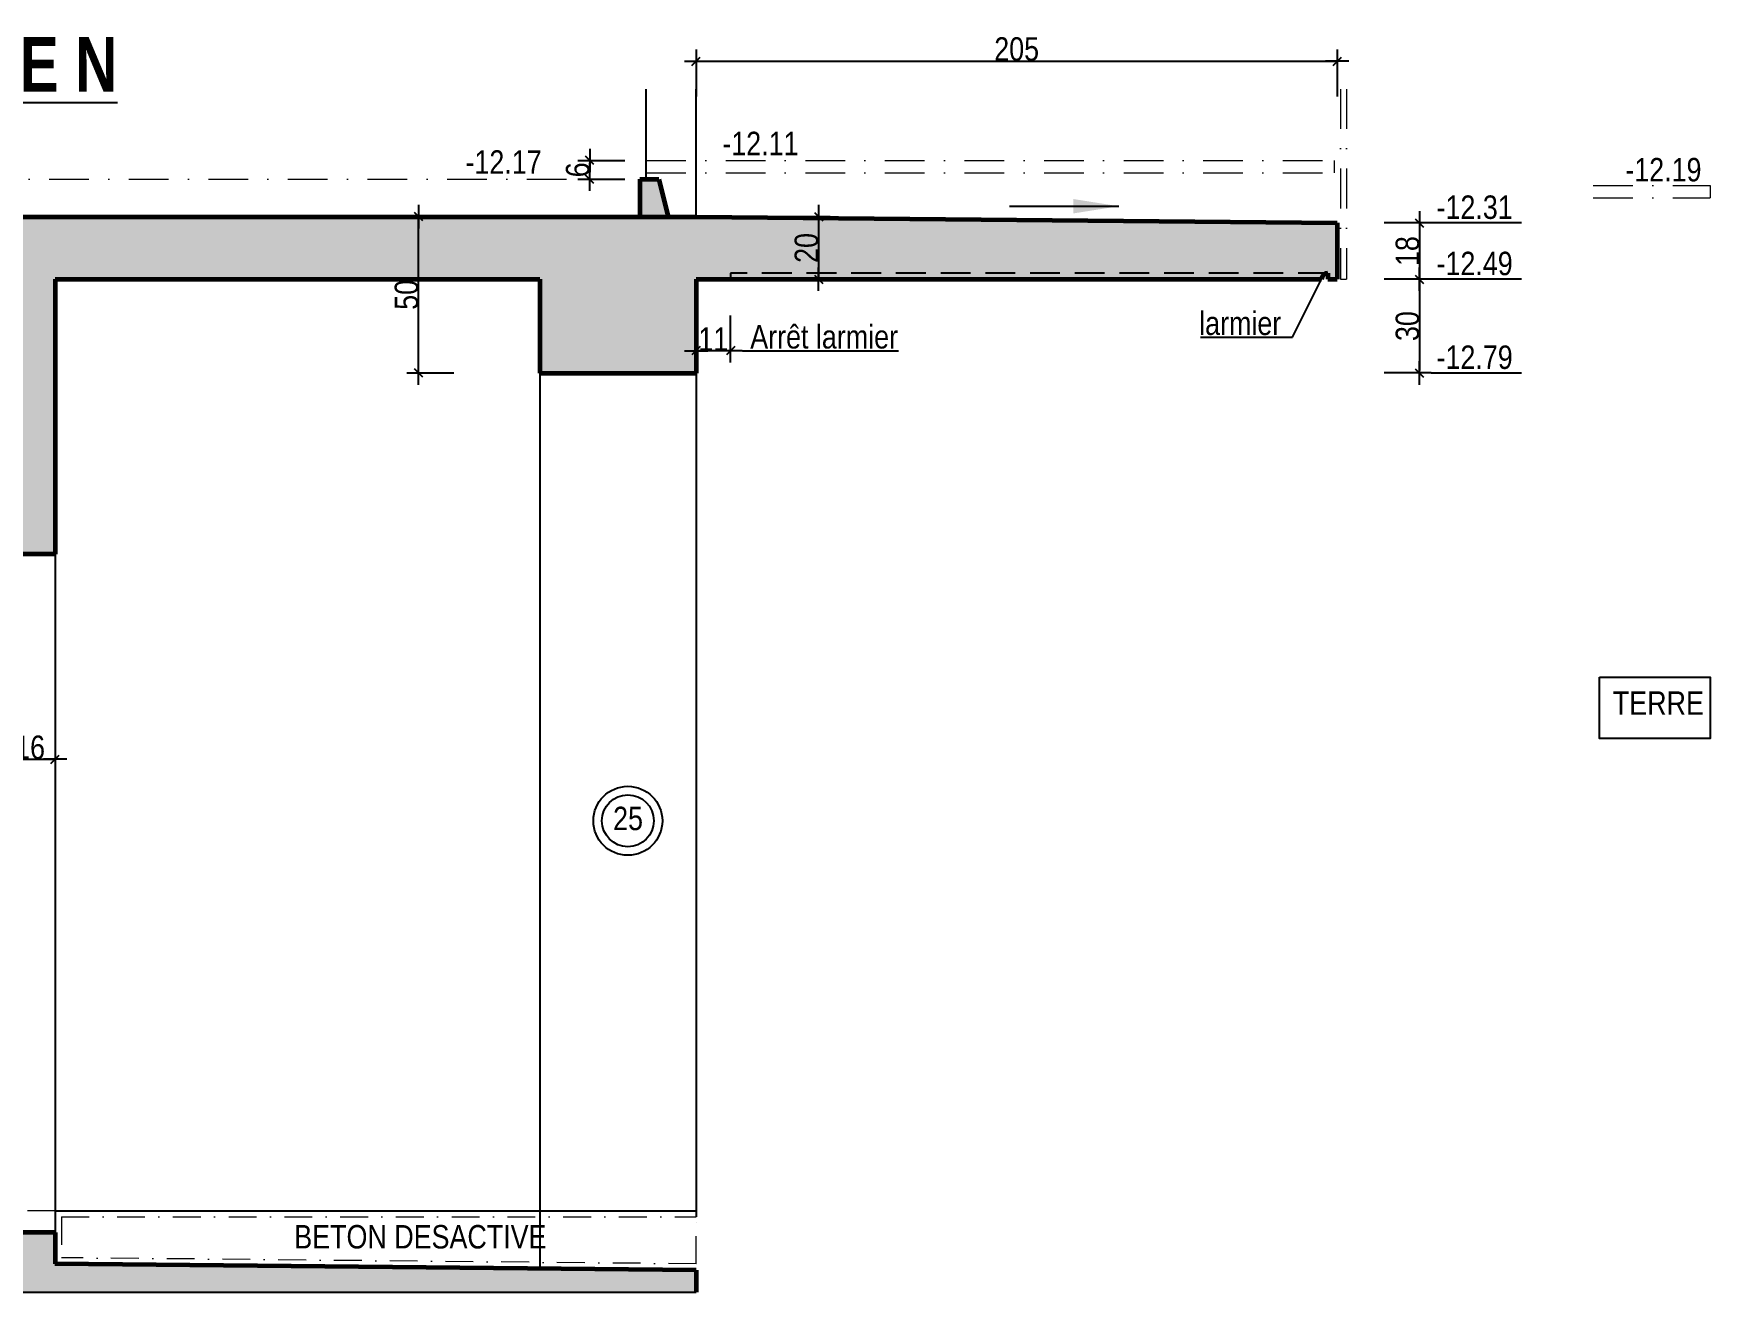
# Model space of a CAD drawing. Header units: millimetres. Extents: x 0 to 23921, y -3644 to 563.
# Drawn here: x 14180 to 15260, y -2799 to -1994 of the extents above; entities that cross this region are included whole.
import ezdxf
from ezdxf.enums import TextEntityAlignment as Align

# ---------------------------------------------------------------- set-up
doc = ezdxf.new("R2010")
doc.units = ezdxf.units.MM
doc.linetypes.add('CACHEX2', pattern=[19.05, 12.7, -6.35])
doc.linetypes.add('TIRETPTX2', pattern=[50.8, 25.4, -12.7, 0, -12.7])
for name, color, linetype in [('01_cote_gen', 4, 'Continuous'), ('01_linteaux', 2, 'Continuous'), ('01_poch_BN', 9, 'Continuous'), ('01_texte', 230, 'Continuous'), ('AA_COTES', 2, 'Continuous')]:
    doc.layers.add(name, color=color, linetype=linetype)
doc.layers.add('01_murs_coup', color=5, linetype='Continuous', lineweight=60)
doc.layers.add('01_tram_axes', color=2, linetype='TIRETPTX2', lineweight=9)
doc.styles.add('ARIAL NA', font='ARIALN.TTF')
doc.styles.add('impact', font='impact.ttf')
doc.styles.add('STYLE2', font='ARIALN.TTF')
doc.dimstyles.new('JB25', dxfattribs={"dimscale": 0.1, "dimtxt": 150, "dimasz": 15, "dimexe": 0.1, "dimexo": 0.1, "dimgap": 0.09, "dimtad": 1, "dimdec": 1, "dimlfac": 0.5, "dimdsep": 46, "dimtxsty": 'STYLE2', "dimblk1": 'BOND_G', "dimblk2": 'BOND_D', "dimsah": 1, "dimcen": 1.5, "dimdle": 0.01, "dimse1": 1, "dimse2": 1, "dimclrd": 4, "dimclre": 2, "dimclrt": 6, "dimazin": 2, "dimtfac": 2.333333, "dimtdec": 1, "dimtix": 1, "dimtmove": 2, "dimatfit": 3, "dimldrblk": 'BOND_G', "dimfxl": 1, "dimtolj": 1, "dimtzin": 0, "dimarcsym": 0})

# ---------------------------------------------------------------- blocks, each defined once
blk = doc.blocks.new('BOND_G')
at = {"layer": 'AA_COTES', "color": 0}
for p, q in [((0, -5), (0, 15)), ((5, 0), (-5, 0)), ((1.77, 1.77), (-1.77, -1.77))]:
    blk.add_line(p, q, dxfattribs=at)
blk = doc.blocks.new('BOND_D')
at = {"layer": 'AA_COTES', "color": 0}
for p, q in [((5, 0), (-5, 0)), ((-1.77, -1.77), (1.77, 1.77)), ((0, 5), (0, -15))]:
    blk.add_line(p, q, dxfattribs=at)
blk = doc.blocks.new('*D3074')
at = {"layer": '01_cote_gen', "color": 4, "lineweight": -2, "transparency": 16777216}
blk.add_line((14162.7, -2458.1), (14191.7, -2458.1), dxfattribs=at)
at = {"layer": 'Defpoints', "color": 0, "transparency": 16777216}
for p in [(14193.2, -2458.1), (14161.2, -2464.8), (14193.2, -2464.8)]:
    blk.add_point(p, dxfattribs=at)
at = {"layer": '01_cote_gen', "color": 4, "lineweight": -2, "transparency": 16777216, "xscale": 1.5, "yscale": 1.5, "zscale": 1.5, "rotation": 180}
blk.add_blockref('BOND_G', (14161.2, -2458.1), dxfattribs=at)
at = {"layer": '01_cote_gen', "color": 4, "lineweight": -2, "transparency": 16777216, "xscale": 1.5, "yscale": 1.5, "zscale": 1.5}
blk.add_blockref('BOND_D', (14193.2, -2458.1), dxfattribs=at)
at = {"layer": '01_cote_gen', "color": 6, "transparency": 16777216, "insert": (14177.2, -2450.5), "char_height": 15, "attachment_point": 5, "style": 'STYLE2'}
blk.add_mtext('\\A1;16', dxfattribs=at)
blk = doc.blocks.new('*D3071')
at = {"layer": '01_cote_gen', "color": 4, "lineweight": -2, "transparency": 16777216}
blk.add_line((14535.1, -2085.4), (14535.1, -2076.4), dxfattribs=at)
at = {"layer": 'Defpoints', "color": 0, "transparency": 16777216}
for p in [(14535.1, -2074.9), (14579.2, -2074.9), (14579.2, -2086.9)]:
    blk.add_point(p, dxfattribs=at)
at = {"layer": '01_cote_gen', "color": 4, "lineweight": -2, "transparency": 16777216, "xscale": 1.5, "yscale": 1.5, "zscale": 1.5}
for name, p, rotation in [('BOND_D', (14535.1, -2074.9), 90), ('BOND_G', (14535.1, -2086.9), 270)]:
    blk.add_blockref(name, p, dxfattribs=dict(at, rotation=rotation))
at = {"layer": '01_cote_gen', "color": 6, "transparency": 16777216, "insert": (14527.5, -2080.9), "char_height": 15, "attachment_point": 5, "rotation": 90, "style": 'STYLE2'}
blk.add_mtext('\\A1;6', dxfattribs=at)
blk = doc.blocks.new('*D3037')
at = {"layer": '01_cote_gen', "color": 4, "lineweight": -2, "transparency": 16777216}
blk.add_line((14623.7, -2196.7), (14604.7, -2196.7), dxfattribs=at)
at = {"layer": 'Defpoints', "color": 0, "transparency": 16777216}
for p in [(14625.2, -2159.6), (14603.2, -2170.7), (14603.2, -2196.7)]:
    blk.add_point(p, dxfattribs=at)
at = {"layer": '01_cote_gen', "color": 4, "lineweight": -2, "transparency": 16777216, "xscale": 1.5, "yscale": 1.5, "zscale": 1.5, "rotation": 180}
blk.add_blockref('BOND_D', (14603.2, -2196.7), dxfattribs=at)
at = {"layer": '01_cote_gen', "color": 4, "lineweight": -2, "transparency": 16777216, "xscale": 1.5, "yscale": 1.5, "zscale": 1.5}
blk.add_blockref('BOND_G', (14625.2, -2196.7), dxfattribs=at)
at = {"layer": '01_cote_gen', "color": 6, "transparency": 16777216, "insert": (14614.2, -2189.2), "char_height": 15, "attachment_point": 5, "style": 'STYLE2'}
blk.add_mtext('\\A1;11', dxfattribs=at)
blk = doc.blocks.new('*D3072')
at = {"layer": '01_cote_gen', "color": 4, "lineweight": -2, "transparency": 16777216}
blk.add_line((14681.5, -2112.4), (14681.5, -2149.4), dxfattribs=at)
at = {"layer": 'Defpoints', "color": 0, "transparency": 16777216}
for p in [(14603.2, -2110.9), (14603.2, -2150.9), (14681.5, -2150.9)]:
    blk.add_point(p, dxfattribs=at)
at = {"layer": '01_cote_gen', "color": 4, "lineweight": -2, "transparency": 16777216, "xscale": 1.5, "yscale": 1.5, "zscale": 1.5}
for name, p, rotation in [('BOND_G', (14681.5, -2110.9), 90), ('BOND_D', (14681.5, -2150.9), 270)]:
    blk.add_blockref(name, p, dxfattribs=dict(at, rotation=rotation))
at = {"layer": '01_cote_gen', "color": 6, "transparency": 16777216, "insert": (14673.8, -2130.9), "char_height": 15, "attachment_point": 5, "rotation": 90, "style": 'STYLE2'}
blk.add_mtext('\\A1;20', dxfattribs=at)
blk = doc.blocks.new('*D3073')
at = {"layer": '01_cote_gen', "color": 4, "lineweight": -2, "transparency": 16777216}
blk.add_line((15065.8, -2116.4), (15065.8, -2149.4), dxfattribs=at)
at = {"layer": 'Defpoints', "color": 0, "transparency": 16777216}
for p in [(15013.2, -2114.9), (15013.2, -2150.9), (15065.8, -2150.9)]:
    blk.add_point(p, dxfattribs=at)
at = {"layer": '01_cote_gen', "color": 4, "lineweight": -2, "transparency": 16777216, "xscale": 1.5, "yscale": 1.5, "zscale": 1.5}
for name, p, rotation in [('BOND_G', (15065.8, -2114.9), 90), ('BOND_D', (15065.8, -2150.9), 270)]:
    blk.add_blockref(name, p, dxfattribs=dict(at, rotation=rotation))
at = {"layer": '01_cote_gen', "color": 6, "transparency": 16777216, "insert": (15058.2, -2132.9), "char_height": 15, "attachment_point": 5, "rotation": 90, "style": 'STYLE2'}
blk.add_mtext('\\A1;18', dxfattribs=at)
blk = doc.blocks.new('*D3036')
at = {"layer": '01_cote_gen', "color": 4, "lineweight": -2, "transparency": 16777216}
blk.add_line((14604.7, -2011.4), (15011.7, -2011.4), dxfattribs=at)
at = {"layer": 'Defpoints', "color": 0, "transparency": 16777216}
for p in [(14603.2, -1999.5), (15013.2, -2011.4), (15013.2, -2085.1)]:
    blk.add_point(p, dxfattribs=at)
at = {"layer": '01_cote_gen', "color": 4, "lineweight": -2, "transparency": 16777216, "xscale": 1.5, "yscale": 1.5, "zscale": 1.5, "rotation": 180}
blk.add_blockref('BOND_G', (14603.2, -2011.4), dxfattribs=at)
at = {"layer": '01_cote_gen', "color": 4, "lineweight": -2, "transparency": 16777216, "xscale": 1.5, "yscale": 1.5, "zscale": 1.5}
blk.add_blockref('BOND_D', (15013.2, -2011.4), dxfattribs=at)
at = {"layer": '01_cote_gen', "color": 6, "transparency": 16777216, "insert": (14808.2, -2003.7), "char_height": 15, "attachment_point": 5, "style": 'STYLE2'}
blk.add_mtext('\\A1;205', dxfattribs=at)
blk = doc.blocks.new('*D3069')
at = {"layer": '01_cote_gen', "color": 4, "lineweight": -2, "transparency": 16777216}
blk.add_line((14425.7, -2209.4), (14425.7, -2112.4), dxfattribs=at)
at = {"layer": 'Defpoints', "color": 0, "transparency": 16777216}
for p in [(14425.7, -2110.9), (14448.3, -2110.9), (14503.2, -2210.9)]:
    blk.add_point(p, dxfattribs=at)
at = {"layer": '01_cote_gen', "color": 4, "lineweight": -2, "transparency": 16777216, "xscale": 1.5, "yscale": 1.5, "zscale": 1.5}
for name, p, rotation in [('BOND_D', (14425.7, -2110.9), 90), ('BOND_G', (14425.7, -2210.9), 270)]:
    blk.add_blockref(name, p, dxfattribs=dict(at, rotation=rotation))
at = {"layer": '01_cote_gen', "color": 6, "transparency": 16777216, "insert": (14418, -2160.9), "char_height": 15, "attachment_point": 5, "rotation": 90, "style": 'STYLE2'}
blk.add_mtext('\\A1;50', dxfattribs=at)
blk = doc.blocks.new('*D3070')
at = {"layer": '01_cote_gen', "color": 4, "lineweight": -2, "transparency": 16777216}
blk.add_line((15065.8, -2152.4), (15065.8, -2209.4), dxfattribs=at)
at = {"layer": 'Defpoints', "color": 0, "transparency": 16777216}
for p in [(14890.6, -2150.9), (14603.2, -2210.9), (15065.8, -2210.9)]:
    blk.add_point(p, dxfattribs=at)
at = {"layer": '01_cote_gen', "color": 4, "lineweight": -2, "transparency": 16777216, "xscale": 1.5, "yscale": 1.5, "zscale": 1.5}
for name, p, rotation in [('BOND_G', (15065.8, -2150.9), 90), ('BOND_D', (15065.8, -2210.9), 270)]:
    blk.add_blockref(name, p, dxfattribs=dict(at, rotation=rotation))
at = {"layer": '01_cote_gen', "color": 6, "transparency": 16777216, "insert": (15058.2, -2180.9), "char_height": 15, "attachment_point": 5, "rotation": 90, "style": 'STYLE2'}
blk.add_mtext('\\A1;30', dxfattribs=at)
blk = doc.blocks.new('*D3097')
at = {"layer": '01_cote_gen', "color": 4, "lineweight": -2, "transparency": 16777216}
blk.add_line((16155.5, -2530.4), (16155.5, -2493.4), dxfattribs=at)
at = {"layer": 'Defpoints', "color": 0, "transparency": 16777216}
for p in [(16155.5, -2491.9), (16199.7, -2491.9), (0, -2531.9)]:
    blk.add_point(p, dxfattribs=at)
at = {"layer": '01_cote_gen', "color": 4, "lineweight": -2, "transparency": 16777216, "xscale": 1.5, "yscale": 1.5, "zscale": 1.5}
for name, p, rotation in [('BOND_D', (16155.5, -2491.9), 90), ('BOND_G', (16155.5, -2531.9), 270)]:
    blk.add_blockref(name, p, dxfattribs=dict(at, rotation=rotation))
at = {"layer": '01_cote_gen', "color": 6, "transparency": 16777216, "insert": (16147.8, -2511.9), "char_height": 15, "attachment_point": 5, "rotation": 90, "style": 'STYLE2'}
blk.add_mtext('\\A1;20', dxfattribs=at)

msp = doc.modelspace()

# ---------------------------------------------------------------- hatches: boundary and pattern name
at = {"layer": '01_poch_BN'}
h = msp.add_hatch(color=256, dxfattribs=at)
h.dxf.hatch_style = 1
h.paths.add_polyline_path([(14579.24, -2086.93), (14567.24, -2086.93), (14567.24, -2110.93), (14585.24, -2110.93)])
h.paths.add_polyline_path([(14603.24, -2150.93), (15003.24, -2150.93, -0.4142136), (15007.24, -2146.93), (15007.24, -2150.93), (15013.24, -2150.93), (15013.24, -2114.93), (14603.24, -2110.93), (14085.88, -2110.93), (14085.88, -2150.93), (14161.24, -2150.93), (14161.24, -2326.93), (14193.24, -2326.93), (14193.24, -2150.93), (14503.24, -2150.93), (14503.24, -2210.93), (14603.24, -2210.93)])
h.paths.add_polyline_path([(14603.24, -2784.93), (14193.24, -2780.93), (14193.24, -2760.93), (14065.26, -2760.93), (14065.26, -2779.72), (14170.66, -2779.72), (14170.66, -2799.07), (14603.24, -2799.07)])

# ---------------------------------------------------------------- linework, layer by layer
at = {"layer": '01_linteaux'}
for p, q in [((14571.24, -2086.93), (14571.24, -2029.25)), ((14603.24, -2110.93), (14603.24, -2029.25)), ((14503.24, -2210.93), (14503.24, -2783.96)), ((14603.24, -2210.93), (14603.24, -2750.93)), ((14193.24, -2326.93), (14193.24, -2760.93)), ((14193.37, -2746.93), (14603.24, -2746.93))]:
    msp.add_line(p, q, dxfattribs=at)
at = {"layer": '01_linteaux', "linetype": 'CACHEX2', "ltscale": 1.5}
for p, q in [((14625.24, -2146.93), (14625.24, -2150.93)), ((15007.24, -2146.93), (14625.24, -2146.93))]:
    msp.add_line(p, q, dxfattribs=at)
at = {"layer": '01_murs_coup'}
for p, q in [((14567.24, -2086.93), (14579.24, -2086.93)), ((14567.24, -2086.93), (14567.24, -2110.93)), ((14579.24, -2086.93), (14585.24, -2110.93)), ((14085.88, -2110.93), (14603.24, -2110.93)), ((14603.24, -2110.93), (15013.24, -2114.93)), ((15013.24, -2114.93), (15013.24, -2150.93)), ((15007.24, -2146.93), (15007.24, -2150.93)), ((14193.24, -2150.93), (14193.24, -2326.93)), ((14193.24, -2150.93), (14503.24, -2150.93)), ((14503.24, -2150.93), (14503.24, -2210.93)), ((14603.24, -2150.93), (14603.24, -2210.93)), ((14603.24, -2150.93), (15003.24, -2150.93)), ((15007.24, -2150.93), (15013.24, -2150.93)), ((14503.24, -2210.93), (14603.24, -2210.93)), ((14193.24, -2326.93), (14161.24, -2326.93)), ((14193.24, -2760.93), (14065.26, -2760.93)), ((14193.24, -2760.93), (14193.24, -2780.93)), ((14603.24, -2784.93), (14193.05, -2780.93)), ((14603.24, -2784.93), (14603.24, -2799.07))]:
    msp.add_line(p, q, dxfattribs=at)
msp.add_arc((15007.24, -2150.93), 4, 90, 180, dxfattribs=at)
at = {"layer": '01_poch_BN'}
msp.add_line((14170.66, -2799.07), (14603.24, -2799.07), dxfattribs=at)
at = {"layer": '01_texte'}
for p, q in [((14803.63, -2104.2), (14873.51, -2104.2)), ((15131.04, -2114.93), (15073.34, -2114.93)), ((14984.69, -2188.03), (15003.24, -2150.93)), ((15131.04, -2150.93), (15073.34, -2150.93)), ((14925.8, -2188.03), (14984.69, -2188.03)), ((14632.74, -2196.69), (14732.63, -2196.69)), ((15131.04, -2210.93), (15073.34, -2210.93))]:
    msp.add_line(p, q, dxfattribs=at)
msp.add_lwpolyline([(15181, -2405.62), (15251.79, -2405.62), (15251.79, -2444.81), (15181, -2444.81)], close=True, dxfattribs=at)
for radius in [22.07, 16.58]:
    msp.add_circle((14559.52, -2497.44), radius, dxfattribs=at)
for points in [[(14873.51, -2104.2), (14844.42, -2099.59), (14844.42, -2104.2)], [(14873.51, -2104.2), (14844.42, -2108.81), (14844.42, -2104.2)]]:
    msp.add_solid(points, dxfattribs=at)
at = {"layer": '01_tram_axes'}
for p, q in [((15015.24, -2029.25), (15015.24, -2150.93)), ((15019.24, -2029.25), (15019.24, -2150.93)), ((14571.24, -2074.93), (15011.24, -2074.93)), ((14571.24, -2082.93), (15011.24, -2082.93)), ((15011.24, -2074.93), (15011.24, -2082.93)), ((14087.62, -2086.93), (14556.71, -2086.93)), ((15176.9, -2090.93), (15251.77, -2090.93)), ((15251.77, -2090.93), (15251.77, -2098.93)), ((15176.9, -2098.93), (15251.77, -2098.93)), ((15015.24, -2150.93), (15019.24, -2150.93))]:
    msp.add_line(p, q, dxfattribs=at)
at = {"layer": '01_tram_axes', "ltscale": 0.7}
for p, q in [((14193.37, -2746.93), (14065.26, -2746.93)), ((14197.24, -2750.93), (14197.24, -2776.97)), ((14197.24, -2750.93), (14603.28, -2750.93)), ((14603.28, -2780.93), (14603.28, -2750.93)), ((14603.28, -2780.93), (14197.24, -2776.97))]:
    msp.add_line(p, q, dxfattribs=at)

# ---------------------------------------------------------------- texts
at = {"layer": '01_texte'}
for s, height, style, p in [('%%UCOUPE N', 35, 'impact', (14147.55, -2041.42)), (' larmier', 15, 'ARIAL NA', (14948.77, -2191.08)), ('Arrêt larmier', 15, 'ARIAL NA', (14685.05, -2199.74))]:
    msp.add_text(s, height=height, dxfattribs=dict(at, style=style)).set_placement(p, align=Align.BOTTOM_CENTER)
at = {"layer": '01_texte', "style": 'ARIAL NA'}
for s, p in [('-12.11', (14619.94, -2071.55)), ('-12.17', (14455.68, -2083.43)), ('-12.19', (15197.49, -2088.31)), ('-12.31', (15076.75, -2112.31)), ('-12.49', (15076.75, -2148.31)), ('-12.79', (15076.75, -2208.31)), ('TERRE', (15189.52, -2429.6)), ('25', (14550.1, -2503.42)), ('BETON DESACTIVE', (14346.17, -2771.07))]:
    msp.add_text(s, height=15, dxfattribs=at).set_placement(p)

# ---------------------------------------------------------------- dimensions: what is measured, and where the dimension line sits
at = {"layer": '01_cote_gen'}
for base, p1, p2, picture, middle in [((15013.24, -2011.37), (14603.24, -1999.46), (15013.24, -2085.14), '*D3036', (14808.24, -2003.7)), ((14603.24, -2196.69), (14625.24, -2159.59), (14603.24, -2170.68), '*D3037', (14614.24, -2189.15)), ((14193.24, -2458.12), (14161.24, -2464.76), (14193.24, -2464.76), '*D3074', (14177.24, -2450.45))]:
    dim = msp.add_linear_dim(base=base, p1=p1, p2=p2, dimstyle='JB25', dxfattribs=at)
    dim.commit()
    dim.dimension.update_dxf_attribs({"geometry": picture, "text_midpoint": middle})
for base, p1, p2, picture, middle in [((14535.13, -2074.93), (14579.24, -2086.93), (14579.24, -2074.93), '*D3071', (14527.46, -2080.93)), ((14425.69, -2110.93), (14503.24, -2210.93), (14448.33, -2110.93), '*D3069', (14418.02, -2160.93)), ((14681.48, -2150.93), (14603.24, -2110.93), (14603.24, -2150.93), '*D3072', (14673.82, -2130.93)), ((15065.84, -2150.93), (15013.24, -2114.93), (15013.24, -2150.93), '*D3073', (15058.17, -2132.93)), ((15065.84, -2210.93), (14890.57, -2150.93), (14603.24, -2210.93), '*D3070', (15058.17, -2180.93)), ((16155.5, -2491.86), (0, -2531.86), (16199.66, -2491.86), '*D3097', (16147.84, -2511.86))]:
    dim = msp.add_linear_dim(base=base, p1=p1, p2=p2, angle=90, dimstyle='JB25', dxfattribs=at)
    dim.commit()
    dim.dimension.update_dxf_attribs({"geometry": picture, "text_midpoint": middle})

doc.saveas('drawing.dxf')
